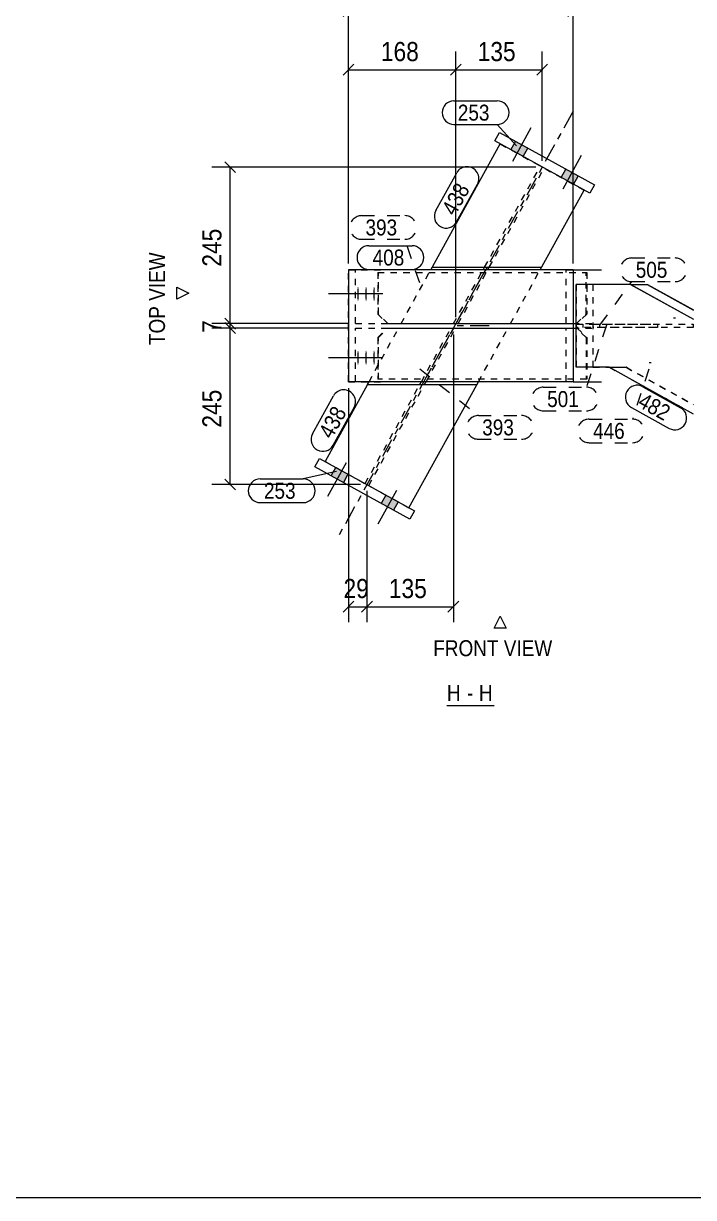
# Model space of a CAD drawing. Header units: millimetres. Extents: x 2 to 825, y 1 to 579.
# Drawn here: x 531.4 to 636.3, y 5 to 188.9 of the extents above; entities that cross this region are included whole.
import ezdxf

# ---------------------------------------------------------------- set-up
doc = ezdxf.new("R2010")
doc.units = ezdxf.units.MM
for name, pattern in [('XKITLINE00', [0]), ('XKITLINE01', [4, 1, -1, 1, -1]), ('XKITLINE02', [4, 2, -2]), ('XKITLINE03', [6, 3, -1, 1, -1])]:
    doc.linetypes.add(name, pattern=pattern)
for name, color, linetype, lineweight in [('Bolt', 3, 'Continuous', 0), ('Dimensions', 7, 'Continuous', 0), ('DrawingSheet', 5, 'Continuous', 0), ('OtherObjectType', 7, 'Continuous', 0), ('Part', 2, 'Continuous', 0), ('PartMark', 7, 'Continuous', 0)]:
    doc.layers.add(name, color=color, linetype=linetype, lineweight=lineweight)
doc.styles.add('ARIAL', font='ARIAL.TTF')

# ---------------------------------------------------------------- blocks, each defined once
blk = doc.blocks.new('*A132')
at = {"layer": 'Bolt'}
for points in [[(583.66, 146.61), (583.66, 146.67), (583.67, 146.72), (583.67, 146.77), (583.67, 146.83), (583.67, 146.88), (583.67, 146.93), (583.67, 146.98), (583.68, 147.03), (583.68, 147.08), (583.68, 147.13), (583.68, 147.17), (583.69, 147.21), (583.69, 147.26), (583.69, 147.3), (583.7, 147.34), (583.7, 147.37), (583.71, 147.41), (583.71, 147.44), (583.72, 147.47), (583.72, 147.5), (583.73, 147.53), (583.73, 147.55), (583.74, 147.58), (583.74, 147.6), (583.75, 147.61), (583.75, 147.63), (583.76, 147.64), (583.76, 147.65), (583.77, 147.65), (583.77, 147.66), (583.78, 147.66), (583.79, 147.66), (583.79, 147.65), (583.8, 147.65), (583.8, 147.64), (583.81, 147.63), (583.81, 147.61), (583.82, 147.6), (583.82, 147.58), (583.83, 147.55), (583.83, 147.53), (583.84, 147.5), (583.84, 147.47), (583.85, 147.44), (583.85, 147.41), (583.86, 147.37), (583.86, 147.34), (583.86, 147.3), (583.87, 147.26), (583.87, 147.21), (583.88, 147.17), (583.88, 147.13), (583.88, 147.08), (583.88, 147.03), (583.89, 146.98), (583.89, 146.93), (583.89, 146.88), (583.89, 146.83), (583.89, 146.77), (583.89, 146.72), (583.89, 146.67), (583.89, 146.61), (583.89, 146.56), (583.89, 146.51), (583.89, 146.45), (583.89, 146.4), (583.89, 146.34), (583.89, 146.29), (583.89, 146.24), (583.89, 146.19), (583.89, 146.14), (583.88, 146.09), (583.88, 146.04), (583.88, 145.99), (583.88, 145.95), (583.87, 145.9), (583.87, 145.86), (583.86, 145.82), (583.86, 145.78), (583.86, 145.74), (583.85, 145.71), (583.85, 145.68), (583.84, 145.64), (583.84, 145.62), (583.83, 145.59), (583.83, 145.57), (583.82, 145.54), (583.82, 145.52), (583.81, 145.51), (583.81, 145.49), (583.8, 145.48), (583.8, 145.47), (583.79, 145.46), (583.79, 145.46), (583.78, 145.46), (583.77, 145.46), (583.77, 145.46), (583.76, 145.47), (583.76, 145.48), (583.75, 145.49), (583.75, 145.51), (583.74, 145.52), (583.74, 145.54), (583.73, 145.57), (583.73, 145.59), (583.72, 145.62), (583.72, 145.64), (583.71, 145.68), (583.71, 145.71), (583.7, 145.74), (583.7, 145.78), (583.69, 145.82), (583.69, 145.86), (583.69, 145.9), (583.68, 145.95), (583.68, 145.99), (583.68, 146.04), (583.68, 146.09), (583.67, 146.14), (583.67, 146.19), (583.67, 146.24), (583.67, 146.29), (583.67, 146.34), (583.67, 146.4), (583.66, 146.45), (583.66, 146.51), (583.66, 146.56)], [(584.92, 146.61), (584.92, 146.67), (584.92, 146.72), (584.93, 146.77), (584.93, 146.83), (584.93, 146.88), (584.93, 146.93), (584.93, 146.98), (584.93, 147.03), (584.94, 147.08), (584.94, 147.13), (584.94, 147.17), (584.95, 147.21), (584.95, 147.26), (584.95, 147.3), (584.96, 147.34), (584.96, 147.37), (584.97, 147.41), (584.97, 147.44), (584.97, 147.47), (584.98, 147.5), (584.98, 147.53), (584.99, 147.55), (584.99, 147.58), (585, 147.6), (585, 147.61), (585.01, 147.63), (585.02, 147.64), (585.02, 147.65), (585.03, 147.65), (585.03, 147.66), (585.04, 147.66), (585.04, 147.66), (585.05, 147.65), (585.06, 147.65), (585.06, 147.64), (585.07, 147.63), (585.07, 147.61), (585.08, 147.6), (585.08, 147.58), (585.09, 147.55), (585.09, 147.53), (585.1, 147.5), (585.1, 147.47), (585.11, 147.44), (585.11, 147.41), (585.12, 147.37), (585.12, 147.34), (585.12, 147.3), (585.13, 147.26), (585.13, 147.21), (585.13, 147.17), (585.14, 147.13), (585.14, 147.08), (585.14, 147.03), (585.14, 146.98), (585.15, 146.93), (585.15, 146.88), (585.15, 146.83), (585.15, 146.77), (585.15, 146.72), (585.15, 146.67), (585.15, 146.61), (585.15, 146.56), (585.15, 146.51), (585.15, 146.45), (585.15, 146.4), (585.15, 146.34), (585.15, 146.29), (585.15, 146.24), (585.15, 146.19), (585.14, 146.14), (585.14, 146.09), (585.14, 146.04), (585.14, 145.99), (585.13, 145.95), (585.13, 145.9), (585.13, 145.86), (585.12, 145.82), (585.12, 145.78), (585.12, 145.74), (585.11, 145.71), (585.11, 145.68), (585.1, 145.64), (585.1, 145.62), (585.09, 145.59), (585.09, 145.57), (585.08, 145.54), (585.08, 145.52), (585.07, 145.51), (585.07, 145.49), (585.06, 145.48), (585.06, 145.47), (585.05, 145.46), (585.04, 145.46), (585.04, 145.46), (585.03, 145.46), (585.03, 145.46), (585.02, 145.47), (585.02, 145.48), (585.01, 145.49), (585, 145.51), (585, 145.52), (584.99, 145.54), (584.99, 145.57), (584.98, 145.59), (584.98, 145.62), (584.97, 145.64), (584.97, 145.68), (584.97, 145.71), (584.96, 145.74), (584.96, 145.78), (584.95, 145.82), (584.95, 145.86), (584.95, 145.9), (584.94, 145.95), (584.94, 145.99), (584.94, 146.04), (584.93, 146.09), (584.93, 146.14), (584.93, 146.19), (584.93, 146.24), (584.93, 146.29), (584.93, 146.34), (584.92, 146.4), (584.92, 146.45), (584.92, 146.51), (584.92, 146.56)], [(586.18, 146.61), (586.18, 146.67), (586.18, 146.72), (586.18, 146.77), (586.19, 146.83), (586.19, 146.88), (586.19, 146.93), (586.19, 146.98), (586.19, 147.03), (586.2, 147.08), (586.2, 147.13), (586.2, 147.17), (586.2, 147.21), (586.21, 147.26), (586.21, 147.3), (586.22, 147.34), (586.22, 147.37), (586.22, 147.41), (586.23, 147.44), (586.23, 147.47), (586.24, 147.5), (586.24, 147.53), (586.25, 147.55), (586.25, 147.58), (586.26, 147.6), (586.26, 147.61), (586.27, 147.63), (586.27, 147.64), (586.28, 147.65), (586.29, 147.65), (586.29, 147.66), (586.3, 147.66), (586.3, 147.66), (586.31, 147.65), (586.31, 147.65), (586.32, 147.64), (586.32, 147.63), (586.33, 147.61), (586.34, 147.6), (586.34, 147.58), (586.35, 147.55), (586.35, 147.53), (586.36, 147.5), (586.36, 147.47), (586.37, 147.44), (586.37, 147.41), (586.37, 147.37), (586.38, 147.34), (586.38, 147.3), (586.39, 147.26), (586.39, 147.21), (586.39, 147.17), (586.4, 147.13), (586.4, 147.08), (586.4, 147.03), (586.4, 146.98), (586.41, 146.93), (586.41, 146.88), (586.41, 146.83), (586.41, 146.77), (586.41, 146.72), (586.41, 146.67), (586.41, 146.61), (586.41, 146.56), (586.41, 146.51), (586.41, 146.45), (586.41, 146.4), (586.41, 146.34), (586.41, 146.29), (586.41, 146.24), (586.41, 146.19), (586.4, 146.14), (586.4, 146.09), (586.4, 146.04), (586.4, 145.99), (586.39, 145.95), (586.39, 145.9), (586.39, 145.86), (586.38, 145.82), (586.38, 145.78), (586.37, 145.74), (586.37, 145.71), (586.37, 145.68), (586.36, 145.64), (586.36, 145.62), (586.35, 145.59), (586.35, 145.57), (586.34, 145.54), (586.34, 145.52), (586.33, 145.51), (586.32, 145.49), (586.32, 145.48), (586.31, 145.47), (586.31, 145.46), (586.3, 145.46), (586.3, 145.46), (586.29, 145.46), (586.29, 145.46), (586.28, 145.47), (586.27, 145.48), (586.27, 145.49), (586.26, 145.51), (586.26, 145.52), (586.25, 145.54), (586.25, 145.57), (586.24, 145.59), (586.24, 145.62), (586.23, 145.64), (586.23, 145.68), (586.22, 145.71), (586.22, 145.74), (586.22, 145.78), (586.21, 145.82), (586.21, 145.86), (586.2, 145.9), (586.2, 145.95), (586.2, 145.99), (586.2, 146.04), (586.19, 146.09), (586.19, 146.14), (586.19, 146.19), (586.19, 146.24), (586.19, 146.29), (586.18, 146.34), (586.18, 146.4), (586.18, 146.45), (586.18, 146.51), (586.18, 146.56)], [(583.66, 136.61), (583.66, 136.67), (583.67, 136.72), (583.67, 136.77), (583.67, 136.83), (583.67, 136.88), (583.67, 136.93), (583.67, 136.98), (583.68, 137.03), (583.68, 137.08), (583.68, 137.13), (583.68, 137.17), (583.69, 137.21), (583.69, 137.26), (583.69, 137.3), (583.7, 137.34), (583.7, 137.37), (583.71, 137.41), (583.71, 137.44), (583.72, 137.47), (583.72, 137.5), (583.73, 137.53), (583.73, 137.55), (583.74, 137.58), (583.74, 137.6), (583.75, 137.61), (583.75, 137.63), (583.76, 137.64), (583.76, 137.65), (583.77, 137.65), (583.77, 137.66), (583.78, 137.66), (583.79, 137.66), (583.79, 137.65), (583.8, 137.65), (583.8, 137.64), (583.81, 137.63), (583.81, 137.61), (583.82, 137.6), (583.82, 137.58), (583.83, 137.55), (583.83, 137.53), (583.84, 137.5), (583.84, 137.47), (583.85, 137.44), (583.85, 137.41), (583.86, 137.37), (583.86, 137.34), (583.86, 137.3), (583.87, 137.26), (583.87, 137.21), (583.88, 137.17), (583.88, 137.13), (583.88, 137.08), (583.88, 137.03), (583.89, 136.98), (583.89, 136.93), (583.89, 136.88), (583.89, 136.83), (583.89, 136.77), (583.89, 136.72), (583.89, 136.67), (583.89, 136.61), (583.89, 136.56), (583.89, 136.51), (583.89, 136.45), (583.89, 136.4), (583.89, 136.34), (583.89, 136.29), (583.89, 136.24), (583.89, 136.19), (583.89, 136.14), (583.88, 136.09), (583.88, 136.04), (583.88, 135.99), (583.88, 135.95), (583.87, 135.9), (583.87, 135.86), (583.86, 135.82), (583.86, 135.78), (583.86, 135.74), (583.85, 135.71), (583.85, 135.68), (583.84, 135.64), (583.84, 135.62), (583.83, 135.59), (583.83, 135.57), (583.82, 135.54), (583.82, 135.52), (583.81, 135.51), (583.81, 135.49), (583.8, 135.48), (583.8, 135.47), (583.79, 135.46), (583.79, 135.46), (583.78, 135.46), (583.77, 135.46), (583.77, 135.46), (583.76, 135.47), (583.76, 135.48), (583.75, 135.49), (583.75, 135.51), (583.74, 135.52), (583.74, 135.54), (583.73, 135.57), (583.73, 135.59), (583.72, 135.62), (583.72, 135.64), (583.71, 135.68), (583.71, 135.71), (583.7, 135.74), (583.7, 135.78), (583.69, 135.82), (583.69, 135.86), (583.69, 135.9), (583.68, 135.95), (583.68, 135.99), (583.68, 136.04), (583.68, 136.09), (583.67, 136.14), (583.67, 136.19), (583.67, 136.24), (583.67, 136.29), (583.67, 136.34), (583.67, 136.4), (583.66, 136.45), (583.66, 136.51), (583.66, 136.56)], [(584.92, 136.61), (584.92, 136.67), (584.92, 136.72), (584.93, 136.77), (584.93, 136.83), (584.93, 136.88), (584.93, 136.93), (584.93, 136.98), (584.93, 137.03), (584.94, 137.08), (584.94, 137.13), (584.94, 137.17), (584.95, 137.21), (584.95, 137.26), (584.95, 137.3), (584.96, 137.34), (584.96, 137.37), (584.97, 137.41), (584.97, 137.44), (584.97, 137.47), (584.98, 137.5), (584.98, 137.53), (584.99, 137.55), (584.99, 137.58), (585, 137.6), (585, 137.61), (585.01, 137.63), (585.02, 137.64), (585.02, 137.65), (585.03, 137.65), (585.03, 137.66), (585.04, 137.66), (585.04, 137.66), (585.05, 137.65), (585.06, 137.65), (585.06, 137.64), (585.07, 137.63), (585.07, 137.61), (585.08, 137.6), (585.08, 137.58), (585.09, 137.55), (585.09, 137.53), (585.1, 137.5), (585.1, 137.47), (585.11, 137.44), (585.11, 137.41), (585.12, 137.37), (585.12, 137.34), (585.12, 137.3), (585.13, 137.26), (585.13, 137.21), (585.13, 137.17), (585.14, 137.13), (585.14, 137.08), (585.14, 137.03), (585.14, 136.98), (585.15, 136.93), (585.15, 136.88), (585.15, 136.83), (585.15, 136.77), (585.15, 136.72), (585.15, 136.67), (585.15, 136.61), (585.15, 136.56), (585.15, 136.51), (585.15, 136.45), (585.15, 136.4), (585.15, 136.34), (585.15, 136.29), (585.15, 136.24), (585.15, 136.19), (585.14, 136.14), (585.14, 136.09), (585.14, 136.04), (585.14, 135.99), (585.13, 135.95), (585.13, 135.9), (585.13, 135.86), (585.12, 135.82), (585.12, 135.78), (585.12, 135.74), (585.11, 135.71), (585.11, 135.68), (585.1, 135.64), (585.1, 135.62), (585.09, 135.59), (585.09, 135.57), (585.08, 135.54), (585.08, 135.52), (585.07, 135.51), (585.07, 135.49), (585.06, 135.48), (585.06, 135.47), (585.05, 135.46), (585.04, 135.46), (585.04, 135.46), (585.03, 135.46), (585.03, 135.46), (585.02, 135.47), (585.02, 135.48), (585.01, 135.49), (585, 135.51), (585, 135.52), (584.99, 135.54), (584.99, 135.57), (584.98, 135.59), (584.98, 135.62), (584.97, 135.64), (584.97, 135.68), (584.97, 135.71), (584.96, 135.74), (584.96, 135.78), (584.95, 135.82), (584.95, 135.86), (584.95, 135.9), (584.94, 135.95), (584.94, 135.99), (584.94, 136.04), (584.93, 136.09), (584.93, 136.14), (584.93, 136.19), (584.93, 136.24), (584.93, 136.29), (584.93, 136.34), (584.92, 136.4), (584.92, 136.45), (584.92, 136.51), (584.92, 136.56)], [(586.18, 136.61), (586.18, 136.67), (586.18, 136.72), (586.18, 136.77), (586.19, 136.83), (586.19, 136.88), (586.19, 136.93), (586.19, 136.98), (586.19, 137.03), (586.2, 137.08), (586.2, 137.13), (586.2, 137.17), (586.2, 137.21), (586.21, 137.26), (586.21, 137.3), (586.22, 137.34), (586.22, 137.37), (586.22, 137.41), (586.23, 137.44), (586.23, 137.47), (586.24, 137.5), (586.24, 137.53), (586.25, 137.55), (586.25, 137.58), (586.26, 137.6), (586.26, 137.61), (586.27, 137.63), (586.27, 137.64), (586.28, 137.65), (586.29, 137.65), (586.29, 137.66), (586.3, 137.66), (586.3, 137.66), (586.31, 137.65), (586.31, 137.65), (586.32, 137.64), (586.32, 137.63), (586.33, 137.61), (586.34, 137.6), (586.34, 137.58), (586.35, 137.55), (586.35, 137.53), (586.36, 137.5), (586.36, 137.47), (586.37, 137.44), (586.37, 137.41), (586.37, 137.37), (586.38, 137.34), (586.38, 137.3), (586.39, 137.26), (586.39, 137.21), (586.39, 137.17), (586.4, 137.13), (586.4, 137.08), (586.4, 137.03), (586.4, 136.98), (586.41, 136.93), (586.41, 136.88), (586.41, 136.83), (586.41, 136.77), (586.41, 136.72), (586.41, 136.67), (586.41, 136.61), (586.41, 136.56), (586.41, 136.51), (586.41, 136.45), (586.41, 136.4), (586.41, 136.34), (586.41, 136.29), (586.41, 136.24), (586.41, 136.19), (586.4, 136.14), (586.4, 136.09), (586.4, 136.04), (586.4, 135.99), (586.39, 135.95), (586.39, 135.9), (586.39, 135.86), (586.38, 135.82), (586.38, 135.78), (586.37, 135.74), (586.37, 135.71), (586.37, 135.68), (586.36, 135.64), (586.36, 135.62), (586.35, 135.59), (586.35, 135.57), (586.34, 135.54), (586.34, 135.52), (586.33, 135.51), (586.32, 135.49), (586.32, 135.48), (586.31, 135.47), (586.31, 135.46), (586.3, 135.46), (586.3, 135.46), (586.29, 135.46), (586.29, 135.46), (586.28, 135.47), (586.27, 135.48), (586.27, 135.49), (586.26, 135.51), (586.26, 135.52), (586.25, 135.54), (586.25, 135.57), (586.24, 135.59), (586.24, 135.62), (586.23, 135.64), (586.23, 135.68), (586.22, 135.71), (586.22, 135.74), (586.22, 135.78), (586.21, 135.82), (586.21, 135.86), (586.2, 135.9), (586.2, 135.95), (586.2, 135.99), (586.2, 136.04), (586.19, 136.09), (586.19, 136.14), (586.19, 136.19), (586.19, 136.24), (586.19, 136.29), (586.18, 136.34), (586.18, 136.4), (586.18, 136.45), (586.18, 136.51), (586.18, 136.56)]]:
    blk.add_hatch(color=3, dxfattribs=at).paths.add_polyline_path(points, flags=17)
at = {"layer": 'Bolt', "color": 3, "linetype": 'XKITLINE00', "lineweight": 0}
for p, q in [((585.12, 146.56), (579.16, 146.56)), ((586.38, 146.56), (580.41, 146.56)), ((587.64, 146.56), (581.67, 146.56)), ((585.12, 136.56), (579.16, 136.56)), ((586.38, 136.56), (580.41, 136.56)), ((587.64, 136.56), (581.67, 136.56))]:
    blk.add_line(p, q, dxfattribs=at)
blk = doc.blocks.new('*A133')
at = {"layer": 'Bolt'}
for points in [[(610.37, 169.38), (609.65, 168.07), (607.72, 169.13), (608.45, 170.44)], [(610.37, 169.38), (609.65, 168.07), (607.72, 169.13), (608.45, 170.44)], [(610.37, 169.38), (609.65, 168.07), (607.72, 169.13), (608.45, 170.44)], [(618.25, 165.03), (617.53, 163.72), (615.6, 164.78), (616.33, 166.1)], [(618.25, 165.03), (617.53, 163.72), (615.6, 164.78), (616.33, 166.1)], [(618.25, 165.03), (617.53, 163.72), (615.6, 164.78), (616.33, 166.1)]]:
    blk.add_hatch(color=3, dxfattribs=at).paths.add_polyline_path(points, flags=17)
at = {"layer": 'Bolt', "color": 3, "linetype": 'XKITLINE00', "lineweight": 0}
for p, q in [((608.01, 167.37), (610.91, 172.63)), ((608.01, 167.37), (610.91, 172.63)), ((608.01, 167.37), (610.91, 172.63)), ((607.72, 169.13), (608.45, 170.44)), ((607.72, 169.13), (608.45, 170.44)), ((607.72, 169.13), (608.45, 170.44)), ((609.65, 168.07), (610.37, 169.38)), ((609.65, 168.07), (610.37, 169.38)), ((609.65, 168.07), (610.37, 169.38)), ((615.89, 163.02), (618.79, 168.28)), ((615.89, 163.02), (618.79, 168.28)), ((615.89, 163.02), (618.79, 168.28)), ((615.6, 164.78), (616.33, 166.1)), ((615.6, 164.78), (616.33, 166.1)), ((615.6, 164.78), (616.33, 166.1)), ((617.53, 163.72), (618.25, 165.03)), ((617.53, 163.72), (618.25, 165.03)), ((617.53, 163.72), (618.25, 165.03))]:
    blk.add_line(p, q, dxfattribs=at)
blk = doc.blocks.new('*A134')
at = {"layer": 'Bolt'}
for points in [[(582.2, 118.34), (581.48, 117.02), (579.55, 118.09), (580.28, 119.4)], [(582.2, 118.34), (581.48, 117.02), (579.55, 118.09), (580.28, 119.4)], [(582.2, 118.34), (581.48, 117.02), (579.55, 118.09), (580.28, 119.4)], [(590.08, 113.99), (589.36, 112.68), (587.43, 113.74), (588.16, 115.05)], [(590.08, 113.99), (589.36, 112.68), (587.43, 113.74), (588.16, 115.05)], [(590.08, 113.99), (589.36, 112.68), (587.43, 113.74), (588.16, 115.05)]]:
    blk.add_hatch(color=3, dxfattribs=at).paths.add_polyline_path(points, flags=17)
at = {"layer": 'Bolt', "color": 3, "linetype": 'XKITLINE00', "lineweight": 0}
for p, q in [((581.92, 120.09), (579.02, 114.84)), ((581.92, 120.09), (579.02, 114.84)), ((581.92, 120.09), (579.02, 114.84)), ((580.28, 119.4), (579.55, 118.09)), ((580.28, 119.4), (579.55, 118.09)), ((580.28, 119.4), (579.55, 118.09)), ((582.2, 118.34), (581.48, 117.02)), ((582.2, 118.34), (581.48, 117.02)), ((582.2, 118.34), (581.48, 117.02)), ((589.8, 115.75), (586.9, 110.49)), ((589.8, 115.75), (586.9, 110.49)), ((589.8, 115.75), (586.9, 110.49)), ((588.16, 115.05), (587.43, 113.74)), ((588.16, 115.05), (587.43, 113.74)), ((588.16, 115.05), (587.43, 113.74)), ((590.08, 113.99), (589.36, 112.68)), ((590.08, 113.99), (589.36, 112.68)), ((590.08, 113.99), (589.36, 112.68))]:
    blk.add_line(p, q, dxfattribs=at)
blk = doc.blocks.new('*A135')
at = {"layer": 'Bolt', "color": 3, "linetype": 'XKITLINE02', "lineweight": 0}
for p, q in [((633.2, 142.84), (633.51, 142.84)), ((629.36, 135.83), (629.67, 135.83))]:
    blk.add_line(p, q, dxfattribs=at)
blk = doc.blocks.new('*A136')
at = {"layer": 'Part', "color": 7, "linetype": 'XKITLINE01', "lineweight": 0}
for p, q in [((582.29, 150.31), (587.83, 150.31)), ((582.29, 132.81), (582.29, 150.31)), ((583.4, 141.91), (583.4, 150.31)), ((616.38, 150.31), (617.49, 150.31)), ((616.38, 141.91), (616.38, 150.31)), ((617.49, 150.31), (617.49, 132.81)), ((583.4, 141.91), (620.81, 141.91)), ((583.4, 141.21), (620.81, 141.21)), ((583.4, 132.81), (583.4, 141.21)), ((616.38, 132.81), (616.38, 141.21)), ((582.29, 132.81), (587.83, 132.81)), ((617.49, 132.81), (616.38, 132.81))]:
    blk.add_line(p, q, dxfattribs=at)
at = {"layer": 'Part', "color": 2, "linetype": 'XKITLINE00', "lineweight": 0}
for p, q in [((617.49, 150.31), (621.91, 150.31)), ((617.49, 132.81), (621.91, 132.81))]:
    blk.add_line(p, q, dxfattribs=at)
at = {"layer": 'Part', "color": 7, "linetype": 'XKITLINE03', "lineweight": 0}
blk.add_line((604.32, 141.56), (598.84, 141.56), dxfattribs=at)
blk = doc.blocks.new('*A137')
at = {"layer": 'Part', "color": 2, "linetype": 'XKITLINE00', "lineweight": 0}
for p, q in [((605.18, 170.53), (605.91, 171.84)), ((605.91, 171.84), (620.79, 163.63)), ((620.07, 162.32), (605.18, 170.53)), ((620.79, 163.63), (620.07, 162.32))]:
    blk.add_line(p, q, dxfattribs=at)
blk = doc.blocks.new('*A138')
at = {"layer": 'Part', "color": 2, "linetype": 'XKITLINE00', "lineweight": 0}
for p, q in [((577.01, 119.49), (577.74, 120.8)), ((577.74, 120.8), (592.62, 112.59)), ((591.9, 111.27), (577.01, 119.49)), ((592.62, 112.59), (591.9, 111.27))]:
    blk.add_line(p, q, dxfattribs=at)
blk = doc.blocks.new('*A139')
at = {"layer": 'Part', "color": 7, "linetype": 'XKITLINE03', "lineweight": 0}
blk.add_line((617.46, 175.18), (594.26, 133.15), dxfattribs=at)
at = {"layer": 'Part', "color": 2, "linetype": 'XKITLINE00', "lineweight": 0}
for p, q in [((595.16, 150.31), (606.06, 170.05)), ((612.3, 150.31), (619.19, 162.8)), ((595.41, 150.75), (612.54, 150.75)), ((603.36, 150.31), (603.6, 150.75)), ((604.1, 150.31), (604.34, 150.75))]:
    blk.add_line(p, q, dxfattribs=at)
at = {"layer": 'Part', "color": 7, "linetype": 'XKITLINE01', "lineweight": 0}
for p, q in [((606.06, 170.05), (619.19, 162.8)), ((603.6, 150.75), (612.34, 166.58)), ((604.34, 150.75), (612.91, 166.27)), ((590.53, 141.91), (595.16, 150.31)), ((598.72, 141.91), (603.36, 150.31)), ((599.47, 141.91), (604.1, 150.31)), ((607.66, 141.91), (612.3, 150.31)), ((607.66, 141.91), (612.3, 150.31)), ((590.53, 141.91), (607.66, 141.91))]:
    blk.add_line(p, q, dxfattribs=at)
blk = doc.blocks.new('*A140')
at = {"layer": 'Part', "color": 7, "linetype": 'XKITLINE03', "lineweight": 0}
blk.add_line((603.54, 149.96), (580.35, 107.94), dxfattribs=at)
at = {"layer": 'Part', "color": 7, "linetype": 'XKITLINE01', "lineweight": 0}
for p, q in [((585.51, 132.81), (590.14, 141.21)), ((590.14, 141.21), (607.28, 141.21)), ((593.7, 132.81), (598.34, 141.21)), ((594.45, 132.81), (599.08, 141.21)), ((602.64, 132.81), (607.28, 141.21)), ((584.9, 116.85), (593.46, 132.37)), ((585.47, 116.54), (594.2, 132.37)), ((578.61, 120.32), (591.75, 113.07))]:
    blk.add_line(p, q, dxfattribs=at)
at = {"layer": 'Part', "color": 2, "linetype": 'XKITLINE00', "lineweight": 0}
for p, q in [((585.27, 132.37), (585.51, 132.81)), ((591.75, 113.07), (602.64, 132.81)), ((593.46, 132.37), (593.7, 132.81)), ((594.2, 132.37), (594.45, 132.81)), ((585.27, 132.37), (578.61, 120.32)), ((585.27, 132.37), (602.4, 132.37))]:
    blk.add_line(p, q, dxfattribs=at)
blk = doc.blocks.new('*A141')
at = {"layer": 'Part', "color": 7, "linetype": 'XKITLINE01', "lineweight": 0}
for p, q in [((626.5, 148.06), (620.57, 148.06)), ((620.57, 148.06), (620.57, 135.06)), ((620.62, 135.06), (620.62, 148.06)), ((620.57, 135.06), (623.11, 135.06)), ((620.57, 135.06), (620.62, 135.06)), ((625.75, 135.06), (625.8, 135.06)), ((625.8, 135.06), (625.75, 135.06)), ((625.75, 135.06), (636.32, 129.19)), ((625.8, 135.06), (636.32, 129.22))]:
    blk.add_line(p, q, dxfattribs=at)
at = {"layer": 'Part', "color": 2, "linetype": 'XKITLINE00', "lineweight": 0}
for p, q in [((626.5, 148.06), (629.08, 148.06)), ((629.08, 148.06), (636.32, 144.04)), ((629.08, 148.06), (629.13, 148.06)), ((629.13, 148.06), (636.32, 144.07)), ((623.11, 135.06), (625.75, 135.06))]:
    blk.add_line(p, q, dxfattribs=at)
blk = doc.blocks.new('*A142')
at = {"layer": 'Part', "color": 7, "linetype": 'XKITLINE01', "lineweight": 0}
for p, q in [((620.62, 141.31), (620.62, 141.81)), ((620.62, 141.81), (630.7, 141.81)), ((621.67, 141.31), (621.67, 141.81)), ((630.7, 141.81), (630.7, 141.31)), ((630.7, 141.31), (620.62, 141.31))]:
    blk.add_line(p, q, dxfattribs=at)
blk = doc.blocks.new('*A143')
at = {"layer": 'Part', "color": 7, "linetype": 'XKITLINE01', "lineweight": 0}
for p, q in [((586.87, 149.91), (586.87, 143.41)), ((586.87, 149.91), (619.59, 149.91)), ((586.97, 143.41), (586.97, 149.91)), ((619.49, 143.41), (619.49, 149.91)), ((619.59, 149.91), (619.59, 143.41)), ((586.87, 143.41), (588.36, 141.91)), ((586.87, 143.41), (586.97, 143.41)), ((588.46, 141.91), (586.97, 143.41)), ((588.36, 141.91), (618.1, 141.91)), ((617.99, 141.91), (619.49, 143.41)), ((619.59, 143.41), (618.1, 141.91)), ((619.49, 143.41), (619.59, 143.41))]:
    blk.add_line(p, q, dxfattribs=at)
blk = doc.blocks.new('*A144')
at = {"layer": 'Part', "color": 7, "linetype": 'XKITLINE01', "lineweight": 0}
for p, q in [((586.87, 139.71), (588.36, 141.21)), ((586.97, 139.71), (588.46, 141.21)), ((588.36, 141.21), (618.1, 141.21)), ((619.49, 139.71), (617.99, 141.21)), ((618.1, 141.21), (619.59, 139.71)), ((586.97, 139.71), (586.87, 139.71)), ((586.87, 139.71), (586.87, 133.21)), ((586.97, 133.21), (586.97, 139.71)), ((619.59, 139.71), (619.49, 139.71)), ((619.49, 139.71), (619.49, 133.21)), ((619.59, 139.71), (619.59, 133.21)), ((619.59, 133.21), (586.87, 133.21))]:
    blk.add_line(p, q, dxfattribs=at)
blk = doc.blocks.new('*A145')
at = {"layer": 'Part', "color": 2, "linetype": 'XKITLINE00', "lineweight": 0}
for p, q in [((617.49, 150.31), (582.29, 150.31)), ((582.29, 150.31), (582.29, 132.81)), ((617.49, 150.31), (617.49, 132.81)), ((617.49, 132.81), (582.29, 132.81))]:
    blk.add_line(p, q, dxfattribs=at)
blk = doc.blocks.new('*A147')
at = {"layer": 'Part', "color": 7, "linetype": 'XKITLINE01', "lineweight": 0}
for p, q in [((617.99, 141.31), (617.99, 141.81)), ((617.99, 141.81), (636.25, 141.81)), ((619.04, 141.31), (619.04, 141.81)), ((636.25, 141.81), (636.25, 141.31)), ((636.25, 141.31), (617.99, 141.31))]:
    blk.add_line(p, q, dxfattribs=at)
blk = doc.blocks.new('*A148')
at = {"layer": 'Part', "color": 2, "linetype": 'XKITLINE00', "lineweight": 0}
for p, q in [((617.93, 135.06), (617.93, 148.06)), ((626.44, 148.06), (617.93, 148.06)), ((626.44, 148.06), (636.32, 142.58)), ((626.44, 148.06), (626.5, 148.06)), ((626.5, 148.06), (636.32, 142.61)), ((623.11, 135.06), (617.93, 135.06)), ((623.11, 135.06), (623.17, 135.06)), ((623.11, 135.06), (623.17, 135.06)), ((636.32, 127.73), (623.11, 135.06))]:
    blk.add_line(p, q, dxfattribs=at)
at = {"layer": 'Part', "color": 7, "linetype": 'XKITLINE01', "lineweight": 0}
for p, q in [((617.99, 135.06), (617.99, 148.06)), ((623.17, 135.06), (636.32, 127.76))]:
    blk.add_line(p, q, dxfattribs=at)
blk = doc.blocks.new('*A149')
at = {"layer": 'DrawingSheet', "color": 5, "linetype": 'XKITLINE00', "lineweight": 0}
blk.add_line((5, 5), (825, 5), dxfattribs=at)
blk = doc.blocks.new('*A342')
at = {"layer": 'Dimensions', "color": 7, "linetype": 'XKITLINE00', "lineweight": 0}
for p, q in [((562.9, 142.06), (564.59, 140.36)), ((582.4, 141.21), (560.9, 141.21)), ((563.75, 116.69), (563.75, 141.21)), ((584.18, 116.69), (560.9, 116.69)), ((562.9, 117.54), (564.59, 115.85))]:
    blk.add_line(p, q, dxfattribs=at)
at = {"layer": 'Dimensions', "color": 3}
for p in [(563.75, 141.21), (563.75, 116.69)]:
    blk.add_point(p, dxfattribs=at)
at = {"layer": 'Dimensions', "color": 3, "style": 'ARIAL', "width": 0.85}
blk.add_text('245', height=3, rotation=90.0002, dxfattribs=at).set_placement((562.4, 125.61))
blk = doc.blocks.new('*A343')
at = {"layer": 'Dimensions', "color": 7, "linetype": 'XKITLINE00', "lineweight": 0}
for p, q in [((582.4, 141.91), (560.9, 141.91)), ((562.9, 142.76), (564.59, 141.06)), ((562.9, 142.06), (564.59, 140.36)), ((563.75, 141.21), (563.75, 141.91)), ((582.4, 141.21), (560.9, 141.21))]:
    blk.add_line(p, q, dxfattribs=at)
at = {"layer": 'Dimensions', "color": 3}
for p in [(563.75, 141.91), (563.75, 141.21)]:
    blk.add_point(p, dxfattribs=at)
at = {"layer": 'Dimensions', "color": 3, "style": 'ARIAL', "width": 0.85}
blk.add_text('7', height=3, rotation=90.0002, dxfattribs=at).set_placement((562.4, 140.45))
blk = doc.blocks.new('*A344')
at = {"layer": 'Dimensions', "color": 7, "linetype": 'XKITLINE00', "lineweight": 0}
for p, q in [((611.62, 166.42), (560.9, 166.42)), ((562.9, 167.27), (564.59, 165.58)), ((563.75, 141.91), (563.75, 166.42)), ((582.4, 141.91), (560.9, 141.91)), ((562.9, 142.76), (564.59, 141.06))]:
    blk.add_line(p, q, dxfattribs=at)
at = {"layer": 'Dimensions', "color": 3}
for p in [(563.75, 166.42), (563.75, 141.91)]:
    blk.add_point(p, dxfattribs=at)
at = {"layer": 'Dimensions', "color": 3, "style": 'ARIAL', "width": 0.85}
blk.add_text('245', height=3, rotation=90.0002, dxfattribs=at).set_placement((562.4, 150.83))
blk = doc.blocks.new('*A345')
at = {"layer": 'Dimensions', "color": 7, "linetype": 'XKITLINE00', "lineweight": 0}
for p, q in [((582.29, 131.81), (582.29, 95.16)), ((585.18, 115.69), (585.18, 95.16)), ((583.14, 98.41), (581.44, 96.71)), ((582.29, 97.56), (585.18, 97.56)), ((586.03, 98.41), (584.33, 96.71))]:
    blk.add_line(p, q, dxfattribs=at)
at = {"layer": 'Dimensions', "color": 3}
for p in [(582.29, 97.56), (585.18, 97.56)]:
    blk.add_point(p, dxfattribs=at)
at = {"layer": 'Dimensions', "color": 3, "style": 'ARIAL', "width": 0.85}
blk.add_text('29', height=3, dxfattribs=at).set_placement((581.51, 98.91))
blk = doc.blocks.new('*A346')
at = {"layer": 'Dimensions', "color": 7, "linetype": 'XKITLINE00', "lineweight": 0}
for p, q in [((598.71, 140.21), (598.71, 95.16)), ((585.18, 115.69), (585.18, 95.16)), ((586.03, 98.41), (584.33, 96.71)), ((585.18, 97.56), (598.71, 97.56)), ((599.56, 98.41), (597.86, 96.71))]:
    blk.add_line(p, q, dxfattribs=at)
at = {"layer": 'Dimensions', "color": 3}
for p in [(585.18, 97.56), (598.71, 97.56)]:
    blk.add_point(p, dxfattribs=at)
at = {"layer": 'Dimensions', "color": 3, "style": 'ARIAL', "width": 0.85}
blk.add_text('135', height=3, dxfattribs=at).set_placement((588.61, 98.91))
blk = doc.blocks.new('*A347')
at = {"layer": 'Dimensions', "color": 7, "linetype": 'XKITLINE00', "lineweight": 0}
for p, q in [((582.29, 151.31), (582.29, 184.53)), ((599.1, 142.91), (599.1, 184.53)), ((583.14, 182.53), (581.44, 180.83)), ((599.94, 182.53), (598.25, 180.83)), ((582.29, 181.68), (599.1, 181.68))]:
    blk.add_line(p, q, dxfattribs=at)
at = {"layer": 'Dimensions', "color": 3}
for p in [(582.29, 181.68), (599.1, 181.68)]:
    blk.add_point(p, dxfattribs=at)
at = {"layer": 'Dimensions', "color": 3, "style": 'ARIAL', "width": 0.85}
blk.add_text('168', height=3, dxfattribs=at).set_placement((587.36, 183.03))
blk = doc.blocks.new('*A348')
at = {"layer": 'Dimensions', "color": 7, "linetype": 'XKITLINE00', "lineweight": 0}
for p, q in [((599.1, 142.91), (599.1, 184.53)), ((612.62, 167.42), (612.62, 184.53)), ((599.94, 182.53), (598.25, 180.83)), ((613.47, 182.53), (611.78, 180.83)), ((599.1, 181.68), (612.62, 181.68))]:
    blk.add_line(p, q, dxfattribs=at)
at = {"layer": 'Dimensions', "color": 3}
for p in [(599.1, 181.68), (612.62, 181.68)]:
    blk.add_point(p, dxfattribs=at)
at = {"layer": 'Dimensions', "color": 3, "style": 'ARIAL', "width": 0.85}
blk.add_text('135', height=3, dxfattribs=at).set_placement((602.52, 183.03))
blk = doc.blocks.new('*A349')
at = {"layer": 'Dimensions', "color": 7, "linetype": 'XKITLINE00', "lineweight": 0}
for p, q in [((582.29, 151.31), (582.29, 193.74)), ((617.49, 151.31), (617.49, 193.74)), ((583.14, 191.74), (581.44, 190.04)), ((618.33, 191.74), (616.64, 190.04)), ((582.29, 190.89), (617.49, 190.89))]:
    blk.add_line(p, q, dxfattribs=at)
at = {"layer": 'Dimensions', "color": 3}
for p in [(582.29, 190.89), (617.49, 190.89)]:
    blk.add_point(p, dxfattribs=at)
at = {"layer": 'Dimensions', "color": 3, "style": 'ARIAL', "width": 0.85}
blk.add_text('352', height=3, dxfattribs=at).set_placement((596.55, 192.24))
blk = doc.blocks.new('*A350')
at = {"layer": 'PartMark', "color": 7, "linetype": 'XKITLINE00', "lineweight": 0}
for p, q in [((598.81, 176.81), (605.58, 176.81)), ((598.81, 173.11), (605.58, 173.11)), ((608.58, 169.76), (605.58, 173.11))]:
    blk.add_line(p, q, dxfattribs=at)
for centre, start, end in [((598.81, 174.96), 90, 270), ((605.58, 174.96), 270, 90)]:
    blk.add_arc(centre, 1.85, start, end, dxfattribs=at)
at = {"layer": 'PartMark', "color": 3, "style": 'ARIAL', "width": 0.85}
blk.add_text('253', height=2.5, dxfattribs=at).set_placement((599.41, 173.71))
blk = doc.blocks.new('*A351')
at = {"layer": 'PartMark', "color": 7, "linetype": 'XKITLINE00', "lineweight": 0}
for p, q in [((580.41, 118.72), (575.21, 117.57)), ((568.45, 117.57), (575.21, 117.57)), ((568.45, 113.87), (575.21, 113.87))]:
    blk.add_line(p, q, dxfattribs=at)
for centre, start, end in [((568.45, 115.72), 90, 270), ((575.21, 115.72), 270, 90)]:
    blk.add_arc(centre, 1.85, start, end, dxfattribs=at)
at = {"layer": 'PartMark', "color": 3, "style": 'ARIAL', "width": 0.85}
blk.add_text('253', height=2.5, dxfattribs=at).set_placement((569.05, 114.47))
blk = doc.blocks.new('*A352')
at = {"layer": 'PartMark', "color": 7, "linetype": 'XKITLINE00', "lineweight": 0}
for p, q in [((595.96, 159.62), (599.23, 165.54)), ((599.2, 157.83), (602.47, 163.75))]:
    blk.add_line(p, q, dxfattribs=at)
for centre, start, end in [((600.85, 164.64), 331.1088, 151.1088), ((597.58, 158.72), 151.1088, 331.1088)]:
    blk.add_arc(centre, 1.85, start, end, dxfattribs=at)
at = {"layer": 'PartMark', "color": 3, "style": 'ARIAL', "width": 0.85}
blk.add_text('438', height=2.5, rotation=61.1059, dxfattribs=at).set_placement((598.96, 158.64))
blk = doc.blocks.new('*A353')
at = {"layer": 'PartMark', "color": 7, "linetype": 'XKITLINE00', "lineweight": 0}
for p, q in [((576.66, 124.65), (579.93, 130.57)), ((579.9, 122.86), (583.17, 128.78))]:
    blk.add_line(p, q, dxfattribs=at)
for centre, start, end in [((581.55, 129.68), 331.1088, 151.1088), ((578.28, 123.75), 151.1088, 331.1088)]:
    blk.add_arc(centre, 1.85, start, end, dxfattribs=at)
at = {"layer": 'PartMark', "color": 3, "style": 'ARIAL', "width": 0.85}
blk.add_text('438', height=2.5, rotation=61.1059, dxfattribs=at).set_placement((579.67, 123.68))
blk = doc.blocks.new('*A354')
at = {"layer": 'PartMark', "color": 7, "linetype": 'XKITLINE02', "lineweight": 0}
for p, q in [((629.34, 134.76), (626.76, 126.95)), ((619.99, 126.95), (626.76, 126.95)), ((619.99, 123.25), (626.76, 123.25))]:
    blk.add_line(p, q, dxfattribs=at)
for centre, start, end in [((619.99, 125.1), 90, 270), ((626.76, 125.1), 270, 90)]:
    blk.add_arc(centre, 1.85, start, end, dxfattribs=at)
at = {"layer": 'PartMark', "color": 3, "style": 'ARIAL', "width": 0.85}
blk.add_text('446', height=2.5, dxfattribs=at).set_placement((620.59, 123.85))
blk = doc.blocks.new('*A355')
at = {"layer": 'PartMark', "color": 7, "linetype": 'XKITLINE02', "lineweight": 0}
for p, q in [((622.67, 141.68), (619.56, 131.94)), ((612.8, 131.94), (619.56, 131.94)), ((612.8, 128.24), (619.56, 128.24))]:
    blk.add_line(p, q, dxfattribs=at)
for centre, start, end in [((612.8, 130.09), 90, 270), ((619.56, 130.09), 270, 90)]:
    blk.add_arc(centre, 1.85, start, end, dxfattribs=at)
at = {"layer": 'PartMark', "color": 3, "style": 'ARIAL', "width": 0.85}
blk.add_text('501', height=2.5, dxfattribs=at).set_placement((613.4, 128.84))
blk = doc.blocks.new('*A356')
at = {"layer": 'PartMark', "color": 7, "linetype": 'XKITLINE02', "lineweight": 0}
for p, q in [((584.35, 158.82), (591.11, 158.82)), ((584.35, 155.12), (591.11, 155.12)), ((593.44, 148.28), (591.11, 155.12))]:
    blk.add_line(p, q, dxfattribs=at)
for centre, start, end in [((584.35, 156.97), 90, 270), ((591.11, 156.97), 270, 90)]:
    blk.add_arc(centre, 1.85, start, end, dxfattribs=at)
at = {"layer": 'PartMark', "color": 3, "style": 'ARIAL', "width": 0.85}
blk.add_text('393', height=2.5, dxfattribs=at).set_placement((584.95, 155.72))
blk = doc.blocks.new('*A357')
at = {"layer": 'PartMark', "color": 7, "linetype": 'XKITLINE02', "lineweight": 0}
for p, q in [((593.44, 134.84), (602.63, 127.5)), ((602.63, 127.5), (609.4, 127.5)), ((602.63, 123.8), (609.4, 123.8))]:
    blk.add_line(p, q, dxfattribs=at)
for centre, start, end in [((602.63, 125.65), 90, 270), ((609.4, 125.65), 270, 90)]:
    blk.add_arc(centre, 1.85, start, end, dxfattribs=at)
at = {"layer": 'PartMark', "color": 3, "style": 'ARIAL', "width": 0.85}
blk.add_text('393', height=2.5, dxfattribs=at).set_placement((603.23, 124.4))
blk = doc.blocks.new('*A358')
at = {"layer": 'PartMark', "color": 7, "linetype": 'XKITLINE00', "lineweight": 0}
for p, q in [((585.47, 154.11), (592.24, 154.11)), ((585.47, 150.41), (592.24, 150.41))]:
    blk.add_line(p, q, dxfattribs=at)
for centre, start, end in [((585.47, 152.26), 90, 270), ((592.24, 152.26), 270, 90)]:
    blk.add_arc(centre, 1.85, start, end, dxfattribs=at)
at = {"layer": 'PartMark', "color": 3, "style": 'ARIAL', "width": 0.85}
blk.add_text('408', height=2.5, dxfattribs=at).set_placement((586.07, 151.01))
blk = doc.blocks.new('*A360')
at = {"layer": 'PartMark', "color": 7, "linetype": 'XKITLINE02', "lineweight": 0}
for p, q in [((626.67, 152.19), (633.43, 152.19)), ((621.67, 141.68), (626.67, 148.49)), ((626.67, 148.49), (633.43, 148.49))]:
    blk.add_line(p, q, dxfattribs=at)
for centre, start, end in [((626.67, 150.34), 90, 270), ((633.43, 150.34), 270, 90)]:
    blk.add_arc(centre, 1.85, start, end, dxfattribs=at)
at = {"layer": 'PartMark', "color": 3, "style": 'ARIAL', "width": 0.85}
blk.add_text('505', height=2.5, dxfattribs=at).set_placement((627.27, 149.09))
blk = doc.blocks.new('*A361')
at = {"layer": 'PartMark', "color": 7, "linetype": 'XKITLINE00', "lineweight": 0}
for p, q in [((628.39, 132.02), (634.3, 128.73)), ((626.59, 128.78), (632.51, 125.5))]:
    blk.add_line(p, q, dxfattribs=at)
for centre, start, end in [((627.49, 130.4), 60.9668, 240.9668), ((633.4, 127.12), 240.9668, 60.9668)]:
    blk.add_arc(centre, 1.85, start, end, dxfattribs=at)
at = {"layer": 'PartMark', "color": 3, "style": 'ARIAL', "width": 0.85}
blk.add_text('482', height=2.5, rotation=-29.0318, dxfattribs=at).set_placement((627.41, 129.01))
blk = doc.blocks.new('*A362')
at = {"layer": 'OtherObjectType', "color": 7, "linetype": 'XKITLINE00', "lineweight": 0}
for p, q in [((555.42, 145.76), (555.42, 147.64)), ((555.42, 147.64), (557.3, 146.7)), ((557.3, 146.7), (555.42, 145.76)), ((557.3, 146.7), (557.3, 146.7)), ((605.09, 94.18), (606.03, 96.06)), ((606.03, 96.06), (606.96, 94.18)), ((606.03, 96.06), (606.03, 96.06)), ((606.96, 94.18), (605.09, 94.18)), ((597.69, 82.06), (605.11, 82.06))]:
    blk.add_line(p, q, dxfattribs=at)
at = {"layer": 'OtherObjectType', "color": 7, "style": 'ARIAL', "width": 0.85}
blk.add_text('TOP VIEW', height=2.5, rotation=90, dxfattribs=at).set_placement((553.55, 138.55))
for s, p in [('FRONT VIEW', (595.56, 89.81)), ('H', (597.69, 82.81)), ('H', (602.71, 82.81)), ('-', (600.85, 82.81))]:
    blk.add_text(s, height=2.5, dxfattribs=at).set_placement(p)

msp = doc.modelspace()

# ---------------------------------------------------------------- block references
at = {"lineweight": 0}
for name in ['*A149', '*A349', '*A347', '*A348', '*A350', '*A139', '*A137', '*A133', '*A344', '*A352', '*A356', '*A358', '*A360', '*A140', '*A136', '*A145', '*A143', '*A132', '*A148', '*A141', '*A342', '*A343', '*A355', '*A147', '*A142', '*A135', '*A346', '*A144', '*A357', '*A354', '*A361', '*A353', '*A345', '*A138', '*A134', '*A351']:
    msp.add_blockref(name, (0, 0), dxfattribs=at)
at = {"layer": 'OtherObjectType', "lineweight": 0}
msp.add_blockref('*A362', (0, 0), dxfattribs=at)

doc.saveas('drawing.dxf')
